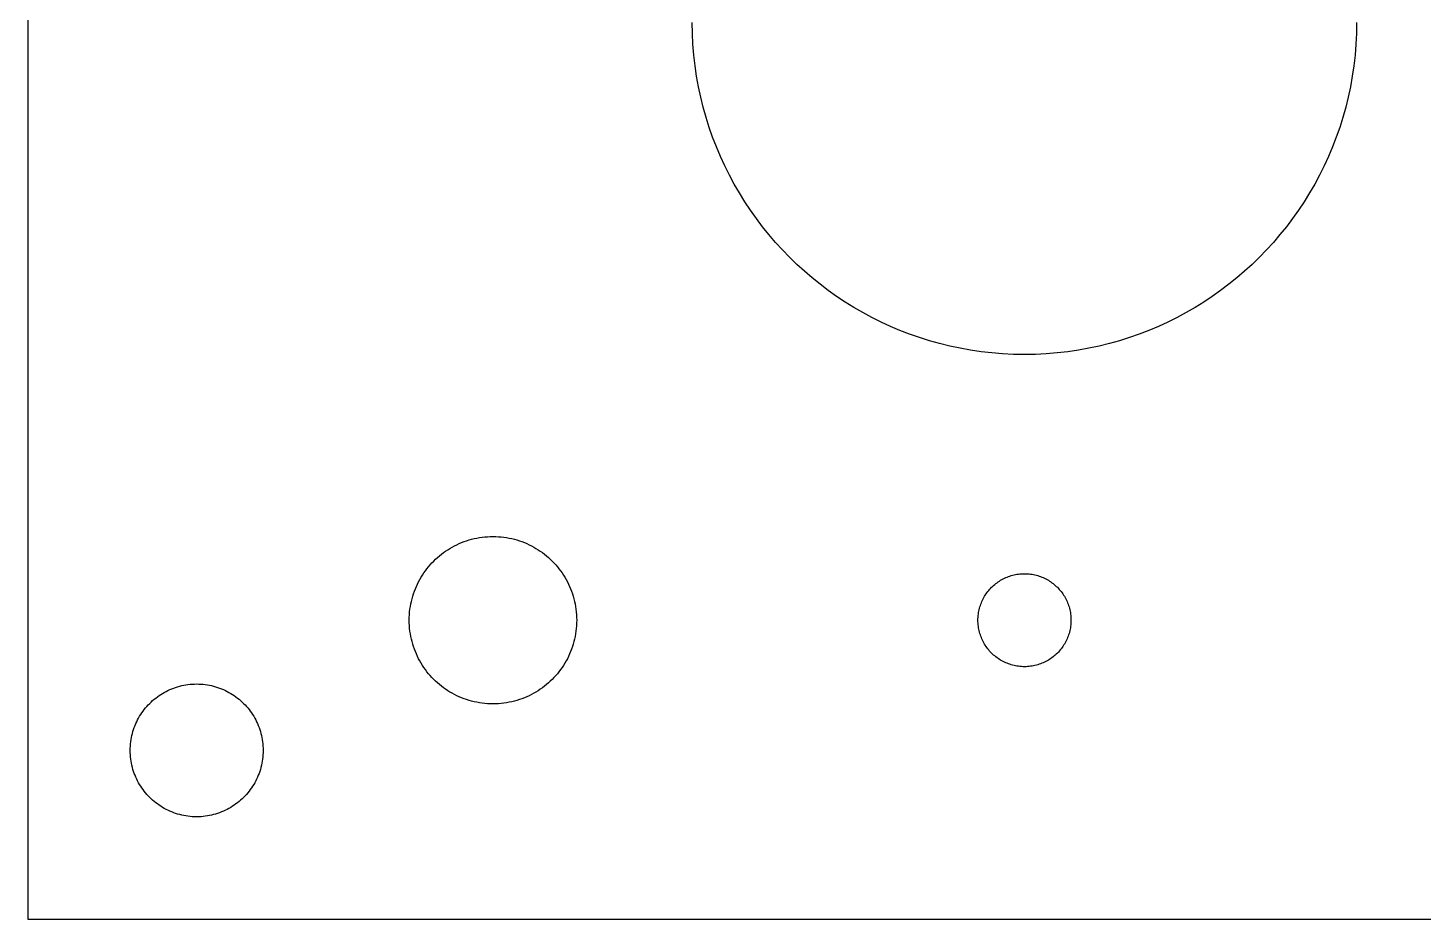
# Model space of a CAD drawing. Header units: metres. Extents: x -105 to 105, y -68 to 68.
# Drawn here: x -105 to 0, y -67.5 to -0.4 of the extents above; entities that cross this region are included whole.
import ezdxf

# ---------------------------------------------------------------- set-up
doc = ezdxf.new("R2010")
doc.units = ezdxf.units.M

msp = doc.modelspace()

# ---------------------------------------------------------------- linework, layer by layer
for p, q in [((-105, 67.5), (-105, -67.5)), ((-54.9866, -0.82523), (-55, 0)), ((-5, 0), (-5.01335, -0.82521)), ((-54.9468, -1.64375), (-54.9866, -0.82523)), ((-5.01335, -0.82521), (-5.05318, -1.64375)), ((-54.881, -2.4552), (-54.9468, -1.64375)), ((-5.05318, -1.64375), (-5.11902, -2.45518)), ((-54.7895, -3.25912), (-54.881, -2.4552)), ((-5.11902, -2.45518), (-5.21051, -3.25911)), ((-54.6728, -4.05513), (-54.7895, -3.25912)), ((-54.5313, -4.8428), (-54.6728, -4.05513)), ((-5.32719, -4.05511), (-5.4687, -4.84279)), ((-5.21051, -3.25911), (-5.32719, -4.05511)), ((-54.3654, -5.62173), (-54.5313, -4.8428)), ((-5.4687, -4.84279), (-5.6346, -5.62172)), ((-54.1755, -6.39151), (-54.3654, -5.62173)), ((-5.6346, -5.62172), (-5.82446, -6.39149)), ((-53.9621, -7.1517), (-54.1755, -6.39151)), ((-53.7255, -7.90193), (-53.9621, -7.1517)), ((-6.03792, -7.1517), (-6.27451, -7.90193)), ((-5.82446, -6.39149), (-6.03792, -7.1517)), ((-53.4661, -8.64177), (-53.7255, -7.90193)), ((-6.27451, -7.90193), (-6.53386, -8.64175)), ((-53.1844, -9.37079), (-53.4661, -8.64177)), ((-52.8809, -10.0886), (-53.1844, -9.37079)), ((-6.81554, -9.37079), (-7.11913, -10.0886)), ((-6.53386, -8.64175), (-6.81554, -9.37079)), ((-52.5557, -10.7948), (-52.8809, -10.0886)), ((-7.11913, -10.0886), (-7.44424, -10.7948)), ((-52.2095, -11.4889), (-52.5557, -10.7948)), ((-51.8427, -12.1706), (-52.2095, -11.4889)), ((-7.79045, -11.4889), (-8.15735, -12.1706)), ((-7.44424, -10.7948), (-7.79045, -11.4889)), ((-51.4555, -12.8395), (-51.8427, -12.1706)), ((-8.15735, -12.1706), (-8.54451, -12.8395)), ((-51.0484, -13.495), (-51.4555, -12.8395)), ((-50.622, -14.1369), (-51.0484, -13.495)), ((-8.95154, -13.495), (-9.37802, -14.1369)), ((-8.54451, -12.8395), (-8.95154, -13.495)), ((-50.1764, -14.7647), (-50.622, -14.1369)), ((-9.37802, -14.1369), (-9.82355, -14.7647)), ((-49.7123, -15.3779), (-50.1764, -14.7647)), ((-49.2299, -15.9763), (-49.7123, -15.3779)), ((-10.2877, -15.3779), (-10.7701, -15.9763)), ((-9.82355, -14.7647), (-10.2877, -15.3779)), ((-48.7298, -16.5593), (-49.2299, -15.9763)), ((-48.2122, -17.1266), (-48.7298, -16.5593)), ((-11.2702, -16.5593), (-11.7878, -17.1266)), ((-10.7701, -15.9763), (-11.2702, -16.5593)), ((-47.6777, -17.6777), (-48.2122, -17.1266)), ((-47.1266, -18.2122), (-47.6777, -17.6777)), ((-12.3223, -17.6777), (-12.8734, -18.2122)), ((-11.7878, -17.1266), (-12.3223, -17.6777)), ((-46.5593, -18.7298), (-47.1266, -18.2122)), ((-45.9763, -19.2299), (-46.5593, -18.7298)), ((-13.4407, -18.7298), (-14.0237, -19.2299)), ((-12.8734, -18.2122), (-13.4407, -18.7298)), ((-45.3779, -19.7123), (-45.9763, -19.2299)), ((-44.7647, -20.1764), (-45.3779, -19.7123)), ((-14.6221, -19.7123), (-15.2353, -20.1764)), ((-14.0237, -19.2299), (-14.6221, -19.7123)), ((-44.1369, -20.622), (-44.7647, -20.1764)), ((-43.495, -21.0484), (-44.1369, -20.622)), ((-15.8631, -20.622), (-16.505, -21.0484)), ((-15.2353, -20.1764), (-15.8631, -20.622)), ((-42.8395, -21.4555), (-43.495, -21.0484)), ((-42.1706, -21.8426), (-42.8395, -21.4555)), ((-41.4889, -22.2095), (-42.1706, -21.8426)), ((-17.8294, -21.8426), (-18.5111, -22.2095)), ((-17.1605, -21.4555), (-17.8294, -21.8426)), ((-16.505, -21.0484), (-17.1605, -21.4555)), ((-40.7948, -22.5557), (-41.4889, -22.2095)), ((-40.0886, -22.8809), (-40.7948, -22.5557)), ((-39.3708, -23.1844), (-40.0886, -22.8809)), ((-19.9114, -22.8809), (-20.6292, -23.1844)), ((-19.2052, -22.5557), (-19.9114, -22.8809)), ((-18.5111, -22.2095), (-19.2052, -22.5557)), ((-38.6418, -23.4661), (-39.3708, -23.1844)), ((-37.9019, -23.7255), (-38.6418, -23.4661)), ((-37.1517, -23.9621), (-37.9019, -23.7255)), ((-36.3915, -24.1755), (-37.1517, -23.9621)), ((-22.8483, -23.9621), (-23.6085, -24.1755)), ((-22.0981, -23.7255), (-22.8483, -23.9621)), ((-21.3582, -23.4661), (-22.0981, -23.7255)), ((-20.6292, -23.1844), (-21.3582, -23.4661)), ((-35.6217, -24.3654), (-36.3915, -24.1755)), ((-34.8428, -24.5313), (-35.6217, -24.3654)), ((-34.0551, -24.6728), (-34.8428, -24.5313)), ((-33.2591, -24.7895), (-34.0551, -24.6728)), ((-32.4552, -24.881), (-33.2591, -24.7895)), ((-31.6438, -24.9468), (-32.4552, -24.881)), ((-30.8252, -24.9866), (-31.6438, -24.9468)), ((-30, -25), (-30.8252, -24.9866)), ((-29.1748, -24.9866), (-30, -25)), ((-28.3562, -24.9468), (-29.1748, -24.9866)), ((-27.5448, -24.881), (-28.3562, -24.9468)), ((-26.7409, -24.7895), (-27.5448, -24.881)), ((-25.9449, -24.6728), (-26.7409, -24.7895)), ((-25.1572, -24.5313), (-25.9449, -24.6728)), ((-24.3783, -24.3654), (-25.1572, -24.5313)), ((-23.6085, -24.1755), (-24.3783, -24.3654)), ((-71.4167, -38.8599), (-71.2204, -38.8181)), ((-71.2204, -38.8181), (-71.0219, -38.7825)), ((-71.0219, -38.7825), (-70.8213, -38.753)), ((-70.8213, -38.753), (-70.6187, -38.73)), ((-70.6187, -38.73), (-70.4142, -38.7134)), ((-70.4142, -38.7134), (-70.208, -38.7034)), ((-70.208, -38.7034), (-70, -38.7)), ((-70, -38.7), (-69.792, -38.7034)), ((-69.792, -38.7034), (-69.5858, -38.7134)), ((-69.5858, -38.7134), (-69.3813, -38.73)), ((-69.3813, -38.73), (-69.1787, -38.753)), ((-69.1787, -38.753), (-68.9781, -38.7824)), ((-68.9781, -38.7824), (-68.7796, -38.8181)), ((-68.7796, -38.8181), (-68.5833, -38.8599)), ((-73.7207, -39.9155), (-73.5625, -39.8033)), ((-73.5625, -39.8033), (-73.4007, -39.6958)), ((-73.4007, -39.6958), (-73.2355, -39.5932)), ((-73.2355, -39.5932), (-73.067, -39.4956)), ((-73.067, -39.4956), (-72.8952, -39.4032)), ((-72.8952, -39.4032), (-72.7203, -39.3159)), ((-72.7203, -39.3159), (-72.5423, -39.234)), ((-72.5423, -39.234), (-72.3614, -39.1575)), ((-72.3614, -39.1575), (-72.1777, -39.0865)), ((-72.1777, -39.0865), (-71.9913, -39.0212)), ((-71.9913, -39.0212), (-71.8022, -38.9615)), ((-71.8022, -38.9615), (-71.6107, -38.9078)), ((-71.6107, -38.9078), (-71.4167, -38.8599)), ((-68.5833, -38.8599), (-68.3893, -38.9078)), ((-68.3893, -38.9078), (-68.1978, -38.9615)), ((-68.1978, -38.9615), (-68.0087, -39.0212)), ((-68.0087, -39.0212), (-67.8223, -39.0865)), ((-67.8223, -39.0865), (-67.6386, -39.1575)), ((-67.6386, -39.1575), (-67.4577, -39.234)), ((-67.4577, -39.234), (-67.2797, -39.3159)), ((-67.2797, -39.3159), (-67.1048, -39.4032)), ((-67.1048, -39.4032), (-66.933, -39.4956)), ((-66.933, -39.4956), (-66.7645, -39.5932)), ((-66.7645, -39.5932), (-66.5993, -39.6958)), ((-66.5993, -39.6958), (-66.4375, -39.8033)), ((-66.4375, -39.8033), (-66.2793, -39.9155)), ((-74.8459, -40.974), (-74.7199, -40.8271)), ((-74.7199, -40.8271), (-74.5895, -40.6841)), ((-74.5895, -40.6841), (-74.4548, -40.5452)), ((-74.4548, -40.5452), (-74.3159, -40.4105)), ((-74.3159, -40.4105), (-74.1729, -40.2801)), ((-74.1729, -40.2801), (-74.026, -40.1541)), ((-74.026, -40.1541), (-73.8752, -40.0325)), ((-73.8752, -40.0325), (-73.7207, -39.9155)), ((-66.2793, -39.9155), (-66.1248, -40.0325)), ((-66.1248, -40.0325), (-65.974, -40.154)), ((-65.974, -40.154), (-65.8271, -40.2801)), ((-65.8271, -40.2801), (-65.6841, -40.4105)), ((-65.6841, -40.4105), (-65.5452, -40.5452)), ((-65.5452, -40.5452), (-65.4105, -40.6841)), ((-65.4105, -40.6841), (-65.2801, -40.827)), ((-65.2801, -40.827), (-65.1541, -40.974)), ((-75.5968, -42.1048), (-75.5043, -41.933)), ((-75.5043, -41.933), (-75.4068, -41.7645)), ((-75.4068, -41.7645), (-75.3042, -41.5992)), ((-75.3042, -41.5992), (-75.1967, -41.4375)), ((-75.1967, -41.4375), (-75.0845, -41.2793)), ((-75.0845, -41.2793), (-74.9675, -41.1248)), ((-74.9675, -41.1248), (-74.8459, -40.974)), ((-65.1541, -40.974), (-65.0325, -41.1247)), ((-65.0325, -41.1247), (-64.9155, -41.2793)), ((-64.9155, -41.2793), (-64.8033, -41.4375)), ((-64.8033, -41.4375), (-64.6958, -41.5992)), ((-64.6958, -41.5992), (-64.5932, -41.7644)), ((-64.5932, -41.7644), (-64.4957, -41.933)), ((-64.4957, -41.933), (-64.4032, -42.1048)), ((-31.8893, -42.0532), (-31.7975, -41.9962)), ((-31.7975, -41.9962), (-31.7039, -41.942)), ((-31.7039, -41.942), (-31.6084, -41.8907)), ((-31.6084, -41.8907), (-31.5113, -41.8422)), ((-31.5113, -41.8422), (-31.4124, -41.7967)), ((-31.4124, -41.7967), (-31.3119, -41.7542)), ((-31.3119, -41.7542), (-31.2098, -41.7147)), ((-31.2098, -41.7147), (-31.1063, -41.6784)), ((-31.1063, -41.6784), (-31.0012, -41.6453)), ((-31.0012, -41.6453), (-30.8948, -41.6154)), ((-30.8948, -41.6154), (-30.787, -41.5888)), ((-30.787, -41.5888), (-30.678, -41.5656)), ((-30.678, -41.5656), (-30.5677, -41.5458)), ((-30.5677, -41.5458), (-30.4563, -41.5294)), ((-30.4563, -41.5294), (-30.3437, -41.5166)), ((-30.3437, -41.5166), (-30.2301, -41.5074)), ((-30.2301, -41.5074), (-30.1155, -41.5018)), ((-30.1155, -41.5018), (-30, -41.5)), ((-30, -41.5), (-29.8845, -41.5019)), ((-29.8845, -41.5019), (-29.7699, -41.5074)), ((-29.7699, -41.5074), (-29.6563, -41.5166)), ((-29.6563, -41.5166), (-29.5437, -41.5295)), ((-29.5437, -41.5295), (-29.4323, -41.5458)), ((-29.4323, -41.5458), (-29.322, -41.5656)), ((-29.322, -41.5656), (-29.213, -41.5888)), ((-29.213, -41.5888), (-29.1052, -41.6154)), ((-29.1052, -41.6154), (-28.9987, -41.6453)), ((-28.9987, -41.6453), (-28.8937, -41.6784)), ((-28.8937, -41.6784), (-28.7901, -41.7147)), ((-28.7901, -41.7147), (-28.6881, -41.7542)), ((-28.6881, -41.7542), (-28.5876, -41.7967)), ((-28.5876, -41.7967), (-28.4887, -41.8422)), ((-28.4887, -41.8422), (-28.3915, -41.8907)), ((-28.3915, -41.8907), (-28.2961, -41.942)), ((-28.2961, -41.942), (-28.2025, -41.9962)), ((-28.2025, -41.9962), (-28.1107, -42.0532)), ((-76.0384, -43.1978), (-75.9788, -43.0087)), ((-75.9788, -43.0087), (-75.9135, -42.8223)), ((-75.9135, -42.8223), (-75.8425, -42.6385)), ((-75.8425, -42.6385), (-75.766, -42.4577)), ((-75.766, -42.4577), (-75.6841, -42.2797)), ((-75.6841, -42.2797), (-75.5968, -42.1048)), ((-64.4032, -42.1048), (-64.3159, -42.2797)), ((-64.3159, -42.2797), (-64.234, -42.4577)), ((-64.234, -42.4577), (-64.1575, -42.6385)), ((-64.1575, -42.6385), (-64.0865, -42.8223)), ((-64.0865, -42.8223), (-64.0212, -43.0087)), ((-64.0212, -43.0087), (-63.9616, -43.1978)), ((-32.9468, -43.1107), (-32.8871, -43.0208)), ((-32.8871, -43.0208), (-32.8247, -42.9329)), ((-32.8247, -42.9329), (-32.7597, -42.8471)), ((-32.7597, -42.8471), (-32.6922, -42.7633)), ((-32.6922, -42.7633), (-32.6222, -42.6817)), ((-32.6222, -42.6817), (-32.5497, -42.6023)), ((-32.5497, -42.6023), (-32.4749, -42.5251)), ((-32.4749, -42.5251), (-32.3977, -42.4503)), ((-32.3977, -42.4503), (-32.3183, -42.3778)), ((-32.3183, -42.3778), (-32.2367, -42.3078)), ((-32.2367, -42.3078), (-32.1529, -42.2403)), ((-32.1529, -42.2403), (-32.067, -42.1753)), ((-32.067, -42.1753), (-31.9792, -42.1129)), ((-31.9792, -42.1129), (-31.8893, -42.0532)), ((-28.1107, -42.0532), (-28.0208, -42.1129)), ((-28.0208, -42.1129), (-27.9329, -42.1753)), ((-27.9329, -42.1753), (-27.8471, -42.2403)), ((-27.8471, -42.2403), (-27.7633, -42.3078)), ((-27.7633, -42.3078), (-27.6817, -42.3778)), ((-27.6817, -42.3778), (-27.6023, -42.4503)), ((-27.6023, -42.4503), (-27.5251, -42.5251)), ((-27.5251, -42.5251), (-27.4503, -42.6023)), ((-27.4503, -42.6023), (-27.3778, -42.6817)), ((-27.3778, -42.6817), (-27.3078, -42.7633)), ((-27.3078, -42.7633), (-27.2403, -42.8471)), ((-27.2403, -42.8471), (-27.1753, -42.9329)), ((-27.1753, -42.9329), (-27.1129, -43.0208)), ((-27.1129, -43.0208), (-27.0532, -43.1107)), ((-76.2469, -44.1787), (-76.2175, -43.9781)), ((-76.2175, -43.9781), (-76.1819, -43.7796)), ((-76.1819, -43.7796), (-76.1401, -43.5833)), ((-76.1401, -43.5833), (-76.0922, -43.3893)), ((-76.0922, -43.3893), (-76.0384, -43.1978)), ((-63.9616, -43.1978), (-63.9078, -43.3893)), ((-63.9078, -43.3893), (-63.8599, -43.5833)), ((-63.8599, -43.5833), (-63.8181, -43.7796)), ((-63.8181, -43.7796), (-63.7825, -43.9781)), ((-63.7825, -43.9781), (-63.7531, -44.1787)), ((-33.3846, -44.1052), (-33.3547, -43.9987)), ((-33.3547, -43.9987), (-33.3216, -43.8937)), ((-33.3216, -43.8937), (-33.2852, -43.7901)), ((-33.2852, -43.7901), (-33.2458, -43.6881)), ((-33.2458, -43.6881), (-33.2033, -43.5876)), ((-33.2033, -43.5876), (-33.1578, -43.4887)), ((-33.1578, -43.4887), (-33.1093, -43.3915)), ((-33.1093, -43.3915), (-33.058, -43.2961)), ((-33.058, -43.2961), (-33.0038, -43.2025)), ((-33.0038, -43.2025), (-32.9468, -43.1107)), ((-27.0532, -43.1107), (-26.9962, -43.2025)), ((-26.9962, -43.2025), (-26.942, -43.2961)), ((-26.942, -43.2961), (-26.8907, -43.3915)), ((-26.8907, -43.3915), (-26.8422, -43.4887)), ((-26.8422, -43.4887), (-26.7967, -43.5876)), ((-26.7967, -43.5876), (-26.7542, -43.6881)), ((-26.7542, -43.6881), (-26.7147, -43.7901)), ((-26.7147, -43.7901), (-26.6784, -43.8937)), ((-26.6784, -43.8937), (-26.6453, -43.9987)), ((-26.6453, -43.9987), (-26.6154, -44.1052)), ((-76.3, -45), (-76.2966, -44.792)), ((-76.2966, -45.208), (-76.3, -45)), ((-76.2966, -44.792), (-76.2866, -44.5858)), ((-76.2866, -44.5858), (-76.27, -44.3813)), ((-76.27, -44.3813), (-76.2469, -44.1787)), ((-63.7531, -44.1787), (-63.73, -44.3813)), ((-63.73, -44.3813), (-63.7134, -44.5858)), ((-63.7134, -44.5858), (-63.7034, -44.792)), ((-63.7034, -44.792), (-63.7, -45)), ((-63.7, -45), (-63.7034, -45.2079)), ((-33.5, -45), (-33.4981, -44.8845)), ((-33.4981, -45.1155), (-33.5, -45)), ((-33.4981, -44.8845), (-33.4926, -44.7699)), ((-33.4926, -45.2301), (-33.4981, -45.1155)), ((-33.4926, -44.7699), (-33.4833, -44.6563)), ((-33.4833, -44.6563), (-33.4705, -44.5437)), ((-33.4705, -44.5437), (-33.4542, -44.4323)), ((-33.4542, -44.4323), (-33.4344, -44.322)), ((-33.4344, -44.322), (-33.4111, -44.213)), ((-33.4111, -44.213), (-33.3846, -44.1052)), ((-26.6154, -44.1052), (-26.5888, -44.213)), ((-26.5888, -44.213), (-26.5656, -44.322)), ((-26.5656, -44.322), (-26.5458, -44.4323)), ((-26.5458, -44.4323), (-26.5295, -44.5437)), ((-26.5295, -44.5437), (-26.5167, -44.6563)), ((-26.5167, -44.6563), (-26.5074, -44.7699)), ((-26.5074, -44.7699), (-26.5019, -44.8845)), ((-26.5019, -45.1155), (-26.5074, -45.2301)), ((-26.5019, -44.8845), (-26.5, -45)), ((-26.5, -45), (-26.5019, -45.1155)), ((-76.2866, -45.4142), (-76.2966, -45.208)), ((-76.27, -45.6187), (-76.2866, -45.4142)), ((-76.2469, -45.8213), (-76.27, -45.6187)), ((-76.2175, -46.0219), (-76.2469, -45.8213)), ((-76.1819, -46.2204), (-76.2175, -46.0219)), ((-63.7824, -46.0219), (-63.8181, -46.2204)), ((-63.753, -45.8213), (-63.7824, -46.0219)), ((-63.73, -45.6187), (-63.753, -45.8213)), ((-63.7134, -45.4142), (-63.73, -45.6187)), ((-63.7034, -45.2079), (-63.7134, -45.4142)), ((-33.4833, -45.3437), (-33.4926, -45.2301)), ((-33.4705, -45.4563), (-33.4833, -45.3437)), ((-33.4542, -45.5677), (-33.4705, -45.4563)), ((-33.4344, -45.678), (-33.4542, -45.5677)), ((-33.4111, -45.787), (-33.4344, -45.678)), ((-33.3846, -45.8948), (-33.4111, -45.787)), ((-33.3547, -46.0012), (-33.3846, -45.8948)), ((-33.3216, -46.1063), (-33.3547, -46.0012)), ((-33.2852, -46.2098), (-33.3216, -46.1063)), ((-26.6784, -46.1063), (-26.7147, -46.2098)), ((-26.6453, -46.0012), (-26.6784, -46.1063)), ((-26.6154, -45.8948), (-26.6453, -46.0012)), ((-26.5888, -45.787), (-26.6154, -45.8948)), ((-26.5656, -45.678), (-26.5888, -45.787)), ((-26.5458, -45.5677), (-26.5656, -45.678)), ((-26.5295, -45.4563), (-26.5458, -45.5677)), ((-26.5167, -45.3437), (-26.5295, -45.4563)), ((-26.5074, -45.2301), (-26.5167, -45.3437)), ((-76.1401, -46.4167), (-76.1819, -46.2204)), ((-76.0922, -46.6107), (-76.1401, -46.4167)), ((-76.0384, -46.8022), (-76.0922, -46.6107)), ((-75.9788, -46.9913), (-76.0384, -46.8022)), ((-75.9135, -47.1777), (-75.9788, -46.9913)), ((-75.8425, -47.3614), (-75.9135, -47.1777)), ((-64.0865, -47.1777), (-64.1575, -47.3614)), ((-64.0212, -46.9913), (-64.0865, -47.1777)), ((-63.9615, -46.8022), (-64.0212, -46.9913)), ((-63.9078, -46.6106), (-63.9615, -46.8022)), ((-63.8599, -46.4167), (-63.9078, -46.6106)), ((-63.8181, -46.2204), (-63.8599, -46.4167)), ((-33.2458, -46.3119), (-33.2852, -46.2098)), ((-33.2033, -46.4124), (-33.2458, -46.3119)), ((-33.1578, -46.5113), (-33.2033, -46.4124)), ((-33.1093, -46.6084), (-33.1578, -46.5113)), ((-33.058, -46.7039), (-33.1093, -46.6084)), ((-33.0038, -46.7975), (-33.058, -46.7039)), ((-32.9468, -46.8893), (-33.0038, -46.7975)), ((-32.8871, -46.9792), (-32.9468, -46.8893)), ((-32.8247, -47.067), (-32.8871, -46.9792)), ((-32.7597, -47.1529), (-32.8247, -47.067)), ((-32.6922, -47.2367), (-32.7597, -47.1529)), ((-32.6222, -47.3183), (-32.6922, -47.2367)), ((-27.3078, -47.2367), (-27.3778, -47.3183)), ((-27.2403, -47.1529), (-27.3078, -47.2367)), ((-27.1753, -47.067), (-27.2403, -47.1529)), ((-27.1129, -46.9792), (-27.1753, -47.067)), ((-27.0532, -46.8893), (-27.1129, -46.9792)), ((-26.9962, -46.7975), (-27.0532, -46.8893)), ((-26.942, -46.7039), (-26.9962, -46.7975)), ((-26.8907, -46.6084), (-26.942, -46.7039)), ((-26.8422, -46.5113), (-26.8907, -46.6084)), ((-26.7967, -46.4124), (-26.8422, -46.5113)), ((-26.7542, -46.3119), (-26.7967, -46.4124)), ((-26.7147, -46.2098), (-26.7542, -46.3119)), ((-75.766, -47.5423), (-75.8425, -47.3614)), ((-75.684, -47.7203), (-75.766, -47.5423)), ((-75.5968, -47.8952), (-75.684, -47.7203)), ((-75.5043, -48.067), (-75.5968, -47.8952)), ((-75.4068, -48.2355), (-75.5043, -48.067)), ((-75.3042, -48.4007), (-75.4068, -48.2355)), ((-64.5932, -48.2355), (-64.6958, -48.4007)), ((-64.4956, -48.067), (-64.5932, -48.2355)), ((-64.4032, -47.8952), (-64.4956, -48.067)), ((-64.3159, -47.7203), (-64.4032, -47.8952)), ((-64.234, -47.5423), (-64.3159, -47.7203)), ((-64.1575, -47.3614), (-64.234, -47.5423)), ((-32.5497, -47.3977), (-32.6222, -47.3183)), ((-32.4749, -47.4749), (-32.5497, -47.3977)), ((-32.3977, -47.5497), (-32.4749, -47.4749)), ((-32.3183, -47.6221), (-32.3977, -47.5497)), ((-32.2367, -47.6922), (-32.3183, -47.6221)), ((-32.1529, -47.7597), (-32.2367, -47.6922)), ((-32.067, -47.8247), (-32.1529, -47.7597)), ((-31.9792, -47.8871), (-32.067, -47.8247)), ((-31.8893, -47.9468), (-31.9792, -47.8871)), ((-31.7975, -48.0038), (-31.8893, -47.9468)), ((-31.7039, -48.058), (-31.7975, -48.0038)), ((-31.6084, -48.1093), (-31.7039, -48.058)), ((-31.5113, -48.1578), (-31.6084, -48.1093)), ((-31.4124, -48.2033), (-31.5113, -48.1578)), ((-31.3119, -48.2458), (-31.4124, -48.2033)), ((-31.2098, -48.2852), (-31.3119, -48.2458)), ((-31.1063, -48.3216), (-31.2098, -48.2852)), ((-28.7901, -48.2853), (-28.8937, -48.3216)), ((-28.6881, -48.2458), (-28.7901, -48.2853)), ((-28.5876, -48.2033), (-28.6881, -48.2458)), ((-28.4887, -48.1578), (-28.5876, -48.2033)), ((-28.3915, -48.1093), (-28.4887, -48.1578)), ((-28.2961, -48.058), (-28.3915, -48.1093)), ((-28.2025, -48.0038), (-28.2961, -48.058)), ((-28.1107, -47.9468), (-28.2025, -48.0038)), ((-28.0208, -47.8871), (-28.1107, -47.9468)), ((-27.9329, -47.8247), (-28.0208, -47.8871)), ((-27.8471, -47.7597), (-27.9329, -47.8247)), ((-27.7633, -47.6922), (-27.8471, -47.7597)), ((-27.6817, -47.6222), (-27.7633, -47.6922)), ((-27.6023, -47.5497), (-27.6817, -47.6222)), ((-27.5251, -47.4749), (-27.6023, -47.5497)), ((-27.4503, -47.3977), (-27.5251, -47.4749)), ((-27.3778, -47.3183), (-27.4503, -47.3977)), ((-75.1967, -48.5625), (-75.3042, -48.4007)), ((-75.0844, -48.7207), (-75.1967, -48.5625)), ((-74.9675, -48.8752), (-75.0844, -48.7207)), ((-74.8459, -49.026), (-74.9675, -48.8752)), ((-74.7199, -49.1729), (-74.8459, -49.026)), ((-74.5895, -49.3159), (-74.7199, -49.1729)), ((-74.4548, -49.4548), (-74.5895, -49.3159)), ((-65.4105, -49.3159), (-65.5452, -49.4548)), ((-65.2801, -49.1729), (-65.4105, -49.3159)), ((-65.1541, -49.026), (-65.2801, -49.1729)), ((-65.0325, -48.8752), (-65.1541, -49.026)), ((-64.9155, -48.7207), (-65.0325, -48.8752)), ((-64.8033, -48.5625), (-64.9155, -48.7207)), ((-64.6958, -48.4007), (-64.8033, -48.5625)), ((-31.0012, -48.3547), (-31.1063, -48.3216)), ((-30.8948, -48.3846), (-31.0012, -48.3547)), ((-30.787, -48.4111), (-30.8948, -48.3846)), ((-30.678, -48.4344), (-30.787, -48.4111)), ((-30.5677, -48.4542), (-30.678, -48.4344)), ((-30.4563, -48.4705), (-30.5677, -48.4542)), ((-30.3437, -48.4833), (-30.4563, -48.4705)), ((-30.2301, -48.4926), (-30.3437, -48.4833)), ((-30.1155, -48.4981), (-30.2301, -48.4926)), ((-30, -48.5), (-30.1155, -48.4981)), ((-29.8845, -48.4981), (-30, -48.5)), ((-29.7699, -48.4926), (-29.8845, -48.4981)), ((-29.6563, -48.4833), (-29.7699, -48.4926)), ((-29.5437, -48.4705), (-29.6563, -48.4833)), ((-29.4323, -48.4542), (-29.5437, -48.4705)), ((-29.322, -48.4344), (-29.4323, -48.4542)), ((-29.213, -48.4111), (-29.322, -48.4344)), ((-29.1052, -48.3846), (-29.213, -48.4111)), ((-28.9987, -48.3547), (-29.1052, -48.3846)), ((-28.8937, -48.3216), (-28.9987, -48.3547)), ((-94.7341, -50.4315), (-94.5978, -50.3581)), ((-94.5978, -50.3581), (-94.459, -50.2888)), ((-94.459, -50.2888), (-94.3177, -50.2238)), ((-94.3177, -50.2238), (-94.1741, -50.1631)), ((-94.1741, -50.1631), (-94.0284, -50.1068)), ((-94.0284, -50.1068), (-93.8804, -50.0549)), ((-93.8804, -50.0549), (-93.7303, -50.0076)), ((-93.7303, -50.0076), (-93.5783, -49.9649)), ((-93.5783, -49.9649), (-93.4243, -49.9269)), ((-93.4243, -49.9269), (-93.2686, -49.8938)), ((-93.2686, -49.8938), (-93.111, -49.8654)), ((-93.111, -49.8654), (-92.9518, -49.8421)), ((-92.9518, -49.8421), (-92.791, -49.8238)), ((-92.791, -49.8238), (-92.6287, -49.8106)), ((-92.6287, -49.8106), (-92.465, -49.8027)), ((-92.465, -49.8027), (-92.3, -49.8)), ((-92.3, -49.8), (-92.1349, -49.8027)), ((-92.1349, -49.8027), (-91.9713, -49.8106)), ((-91.9713, -49.8106), (-91.809, -49.8238)), ((-91.809, -49.8238), (-91.6482, -49.8421)), ((-91.6482, -49.8421), (-91.489, -49.8654)), ((-91.489, -49.8654), (-91.3314, -49.8937)), ((-91.3314, -49.8937), (-91.1757, -49.9269)), ((-91.1757, -49.9269), (-91.0217, -49.9649)), ((-91.0217, -49.9649), (-90.8697, -50.0076)), ((-90.8697, -50.0076), (-90.7196, -50.0549)), ((-90.7196, -50.0549), (-90.5716, -50.1068)), ((-90.5716, -50.1068), (-90.4258, -50.1631)), ((-90.4258, -50.1631), (-90.2823, -50.2238)), ((-90.2823, -50.2238), (-90.141, -50.2888)), ((-90.141, -50.2888), (-90.0022, -50.3581)), ((-90.0022, -50.3581), (-89.8659, -50.4314)), ((-74.3159, -49.5895), (-74.4548, -49.4548)), ((-74.1729, -49.7199), (-74.3159, -49.5895)), ((-74.026, -49.8459), (-74.1729, -49.7199)), ((-73.8752, -49.9675), (-74.026, -49.8459)), ((-73.7207, -50.0845), (-73.8752, -49.9675)), ((-73.5625, -50.1967), (-73.7207, -50.0845)), ((-73.4007, -50.3042), (-73.5625, -50.1967)), ((-73.2355, -50.4068), (-73.4007, -50.3042)), ((-66.5992, -50.3042), (-66.7645, -50.4068)), ((-66.4375, -50.1967), (-66.5992, -50.3042)), ((-66.2793, -50.0844), (-66.4375, -50.1967)), ((-66.1248, -49.9675), (-66.2793, -50.0844)), ((-65.974, -49.8459), (-66.1248, -49.9675)), ((-65.827, -49.7199), (-65.974, -49.8459)), ((-65.6841, -49.5895), (-65.827, -49.7199)), ((-65.5452, -49.4548), (-65.6841, -49.5895)), ((-96.046, -51.4881), (-95.9424, -51.3747)), ((-95.9424, -51.3747), (-95.8355, -51.2645)), ((-95.8355, -51.2645), (-95.7253, -51.1576)), ((-95.7253, -51.1576), (-95.6119, -51.054)), ((-95.6119, -51.054), (-95.4953, -50.954)), ((-95.4953, -50.954), (-95.3756, -50.8575)), ((-95.3756, -50.8575), (-95.2529, -50.7647)), ((-95.2529, -50.7647), (-95.1274, -50.6756)), ((-95.1274, -50.6756), (-94.999, -50.5903)), ((-94.999, -50.5903), (-94.8679, -50.5089)), ((-94.8679, -50.5089), (-94.7341, -50.4315)), ((-89.8659, -50.4314), (-89.7321, -50.5089)), ((-89.7321, -50.5089), (-89.601, -50.5903)), ((-89.601, -50.5903), (-89.4726, -50.6756)), ((-89.4726, -50.6756), (-89.347, -50.7647)), ((-89.347, -50.7647), (-89.2244, -50.8575)), ((-89.2244, -50.8575), (-89.1047, -50.954)), ((-89.1047, -50.954), (-88.9881, -51.054)), ((-88.9881, -51.054), (-88.8747, -51.1575)), ((-88.8747, -51.1575), (-88.7645, -51.2645)), ((-88.7645, -51.2645), (-88.6575, -51.3747)), ((-88.6575, -51.3747), (-88.554, -51.4881)), ((-73.067, -50.5043), (-73.2355, -50.4068)), ((-72.8952, -50.5968), (-73.067, -50.5043)), ((-72.7203, -50.6841), (-72.8952, -50.5968)), ((-72.5423, -50.766), (-72.7203, -50.6841)), ((-72.3614, -50.8425), (-72.5423, -50.766)), ((-72.1777, -50.9135), (-72.3614, -50.8425)), ((-71.9913, -50.9788), (-72.1777, -50.9135)), ((-71.8022, -51.0384), (-71.9913, -50.9788)), ((-71.6106, -51.0922), (-71.8022, -51.0384)), ((-71.4167, -51.1401), (-71.6106, -51.0922)), ((-71.2204, -51.1819), (-71.4167, -51.1401)), ((-71.0219, -51.2175), (-71.2204, -51.1819)), ((-70.8213, -51.2469), (-71.0219, -51.2175)), ((-70.6187, -51.27), (-70.8213, -51.2469)), ((-70.4142, -51.2866), (-70.6187, -51.27)), ((-70.2079, -51.2966), (-70.4142, -51.2866)), ((-70, -51.3), (-70.2079, -51.2966)), ((-69.792, -51.2966), (-70, -51.3)), ((-69.5858, -51.2866), (-69.792, -51.2966)), ((-69.3813, -51.27), (-69.5858, -51.2866)), ((-69.1787, -51.2469), (-69.3813, -51.27)), ((-68.9781, -51.2175), (-69.1787, -51.2469)), ((-68.7797, -51.1819), (-68.9781, -51.2175)), ((-68.5833, -51.1401), (-68.7797, -51.1819)), ((-68.3893, -51.0922), (-68.5833, -51.1401)), ((-68.1978, -51.0384), (-68.3893, -51.0922)), ((-68.0087, -50.9788), (-68.1978, -51.0384)), ((-67.8223, -50.9135), (-68.0087, -50.9788)), ((-67.6385, -50.8425), (-67.8223, -50.9135)), ((-67.4577, -50.766), (-67.6385, -50.8425)), ((-67.2797, -50.684), (-67.4577, -50.766)), ((-67.1048, -50.5968), (-67.2797, -50.684)), ((-66.933, -50.5043), (-67.1048, -50.5968)), ((-66.7645, -50.4068), (-66.933, -50.5043)), ((-96.7419, -52.5022), (-96.6685, -52.3659)), ((-96.6685, -52.3659), (-96.5911, -52.2321)), ((-96.5911, -52.2321), (-96.5097, -52.101)), ((-96.5097, -52.101), (-96.4244, -51.9726)), ((-96.4244, -51.9726), (-96.3353, -51.8471)), ((-96.3353, -51.8471), (-96.2425, -51.7244)), ((-96.2425, -51.7244), (-96.146, -51.6047)), ((-96.146, -51.6047), (-96.046, -51.4881)), ((-88.554, -51.4881), (-88.454, -51.6047)), ((-88.454, -51.6047), (-88.3575, -51.7244)), ((-88.3575, -51.7244), (-88.2647, -51.847)), ((-88.2647, -51.847), (-88.1756, -51.9726)), ((-88.1756, -51.9726), (-88.0903, -52.101)), ((-88.0903, -52.101), (-88.0089, -52.2321)), ((-88.0089, -52.2321), (-87.9315, -52.3658)), ((-87.9315, -52.3658), (-87.8581, -52.5022)), ((-97.1731, -53.6756), (-97.1351, -53.5217)), ((-97.1351, -53.5217), (-97.0924, -53.3696)), ((-97.0924, -53.3696), (-97.0451, -53.2196)), ((-97.0451, -53.2196), (-96.9932, -53.0716)), ((-96.9932, -53.0716), (-96.9369, -52.9258)), ((-96.9369, -52.9258), (-96.8762, -52.7823)), ((-96.8762, -52.7823), (-96.8111, -52.641)), ((-96.8111, -52.641), (-96.7419, -52.5022)), ((-87.8581, -52.5022), (-87.7888, -52.641)), ((-87.7888, -52.641), (-87.7238, -52.7823)), ((-87.7238, -52.7823), (-87.6631, -52.9258)), ((-87.6631, -52.9258), (-87.6068, -53.0716)), ((-87.6068, -53.0716), (-87.5549, -53.2196)), ((-87.5549, -53.2196), (-87.5076, -53.3696)), ((-87.5076, -53.3696), (-87.4649, -53.5217)), ((-87.4649, -53.5217), (-87.4269, -53.6756)), ((-97.2973, -54.6349), (-97.2894, -54.4712)), ((-97.2894, -54.4712), (-97.2762, -54.3089)), ((-97.2762, -54.3089), (-97.2579, -54.1482)), ((-97.2579, -54.1482), (-97.2345, -53.989)), ((-97.2345, -53.989), (-97.2063, -53.8314)), ((-97.2063, -53.8314), (-97.1731, -53.6756)), ((-87.4269, -53.6756), (-87.3937, -53.8314)), ((-87.3937, -53.8314), (-87.3654, -53.9889)), ((-87.3654, -53.9889), (-87.3421, -54.1481)), ((-87.3421, -54.1481), (-87.3238, -54.3089)), ((-87.3238, -54.3089), (-87.3106, -54.4712)), ((-87.3106, -54.4712), (-87.3027, -54.6349)), ((-97.3, -54.8), (-97.2973, -54.6349)), ((-97.2973, -54.9651), (-97.3, -54.8)), ((-97.2894, -55.1288), (-97.2973, -54.9651)), ((-97.2762, -55.291), (-97.2894, -55.1288)), ((-97.2579, -55.4518), (-97.2762, -55.291)), ((-97.2346, -55.611), (-97.2579, -55.4518)), ((-97.2063, -55.7686), (-97.2346, -55.611)), ((-87.3654, -55.611), (-87.3938, -55.7686)), ((-87.3421, -55.4518), (-87.3654, -55.611)), ((-87.3238, -55.291), (-87.3421, -55.4518)), ((-87.3106, -55.1287), (-87.3238, -55.291)), ((-87.3027, -54.965), (-87.3106, -55.1287)), ((-87.3027, -54.6349), (-87.3, -54.8)), ((-87.3, -54.8), (-87.3027, -54.965)), ((-97.1731, -55.9244), (-97.2063, -55.7686)), ((-97.1351, -56.0783), (-97.1731, -55.9244)), ((-97.0924, -56.2304), (-97.1351, -56.0783)), ((-97.0451, -56.3804), (-97.0924, -56.2304)), ((-96.9932, -56.5284), (-97.0451, -56.3804)), ((-96.9369, -56.6742), (-96.9932, -56.5284)), ((-96.8762, -56.8177), (-96.9369, -56.6742)), ((-87.6631, -56.6741), (-87.7238, -56.8177)), ((-87.6068, -56.5284), (-87.6631, -56.6741)), ((-87.5549, -56.3804), (-87.6068, -56.5284)), ((-87.5076, -56.2303), (-87.5549, -56.3804)), ((-87.4649, -56.0783), (-87.5076, -56.2303)), ((-87.4269, -55.9243), (-87.4649, -56.0783)), ((-87.3938, -55.7686), (-87.4269, -55.9243)), ((-96.8111, -56.959), (-96.8762, -56.8177)), ((-96.7419, -57.0978), (-96.8111, -56.959)), ((-96.6685, -57.2341), (-96.7419, -57.0978)), ((-96.5911, -57.3679), (-96.6685, -57.2341)), ((-96.5097, -57.499), (-96.5911, -57.3679)), ((-96.4244, -57.6274), (-96.5097, -57.499)), ((-96.3353, -57.7529), (-96.4244, -57.6274)), ((-88.1756, -57.6274), (-88.2647, -57.7529)), ((-88.0903, -57.499), (-88.1756, -57.6274)), ((-88.0089, -57.3679), (-88.0903, -57.499)), ((-87.9315, -57.2341), (-88.0089, -57.3679)), ((-87.8581, -57.0978), (-87.9315, -57.2341)), ((-87.7889, -56.959), (-87.8581, -57.0978)), ((-87.7238, -56.8177), (-87.7889, -56.959)), ((-96.2425, -57.8756), (-96.3353, -57.7529)), ((-96.146, -57.9953), (-96.2425, -57.8756)), ((-96.046, -58.1119), (-96.146, -57.9953)), ((-95.9425, -58.2253), (-96.046, -58.1119)), ((-95.8355, -58.3355), (-95.9425, -58.2253)), ((-95.7253, -58.4424), (-95.8355, -58.3355)), ((-95.6119, -58.546), (-95.7253, -58.4424)), ((-95.4953, -58.646), (-95.6119, -58.546)), ((-95.3756, -58.7425), (-95.4953, -58.646)), ((-95.2529, -58.8353), (-95.3756, -58.7425)), ((-89.2244, -58.7424), (-89.3471, -58.8353)), ((-89.1047, -58.646), (-89.2244, -58.7424)), ((-88.9881, -58.5459), (-89.1047, -58.646)), ((-88.8747, -58.4424), (-88.9881, -58.5459)), ((-88.7645, -58.3355), (-88.8747, -58.4424)), ((-88.6575, -58.2253), (-88.7645, -58.3355)), ((-88.554, -58.1118), (-88.6575, -58.2253)), ((-88.454, -57.9952), (-88.554, -58.1118)), ((-88.3575, -57.8756), (-88.454, -57.9952)), ((-88.2647, -57.7529), (-88.3575, -57.8756)), ((-95.1274, -58.9244), (-95.2529, -58.8353)), ((-94.999, -59.0097), (-95.1274, -58.9244)), ((-94.8679, -59.0911), (-94.999, -59.0097)), ((-94.7341, -59.1685), (-94.8679, -59.0911)), ((-94.5978, -59.2419), (-94.7341, -59.1685)), ((-94.459, -59.3112), (-94.5978, -59.2419)), ((-94.3177, -59.3762), (-94.459, -59.3112)), ((-94.1742, -59.4369), (-94.3177, -59.3762)), ((-94.0284, -59.4932), (-94.1742, -59.4369)), ((-93.8804, -59.5451), (-94.0284, -59.4932)), ((-93.7303, -59.5924), (-93.8804, -59.5451)), ((-93.5783, -59.6351), (-93.7303, -59.5924)), ((-93.4243, -59.6731), (-93.5783, -59.6351)), ((-93.2686, -59.7063), (-93.4243, -59.6731)), ((-93.111, -59.7346), (-93.2686, -59.7063)), ((-92.9518, -59.7579), (-93.111, -59.7346)), ((-92.791, -59.7762), (-92.9518, -59.7579)), ((-92.6288, -59.7894), (-92.791, -59.7762)), ((-92.465, -59.7973), (-92.6288, -59.7894)), ((-92.3, -59.8), (-92.465, -59.7973)), ((-92.135, -59.7973), (-92.3, -59.8)), ((-91.9713, -59.7893), (-92.135, -59.7973)), ((-91.809, -59.7762), (-91.9713, -59.7893)), ((-91.6482, -59.7579), (-91.809, -59.7762)), ((-91.489, -59.7345), (-91.6482, -59.7579)), ((-91.3315, -59.7062), (-91.489, -59.7345)), ((-91.1757, -59.6731), (-91.3315, -59.7062)), ((-91.0217, -59.6351), (-91.1757, -59.6731)), ((-90.8697, -59.5924), (-91.0217, -59.6351)), ((-90.7196, -59.5451), (-90.8697, -59.5924)), ((-90.5717, -59.4932), (-90.7196, -59.5451)), ((-90.4258, -59.4369), (-90.5717, -59.4932)), ((-90.2823, -59.3762), (-90.4258, -59.4369)), ((-90.141, -59.3111), (-90.2823, -59.3762)), ((-90.0022, -59.2419), (-90.141, -59.3111)), ((-89.8659, -59.1685), (-90.0022, -59.2419)), ((-89.7321, -59.0911), (-89.8659, -59.1685)), ((-89.601, -59.0097), (-89.7321, -59.0911)), ((-89.4726, -58.9244), (-89.601, -59.0097)), ((-89.3471, -58.8353), (-89.4726, -58.9244)), ((-105, -67.5), (105, -67.5))]:
    msp.add_line(p, q)

doc.saveas('drawing.dxf')
